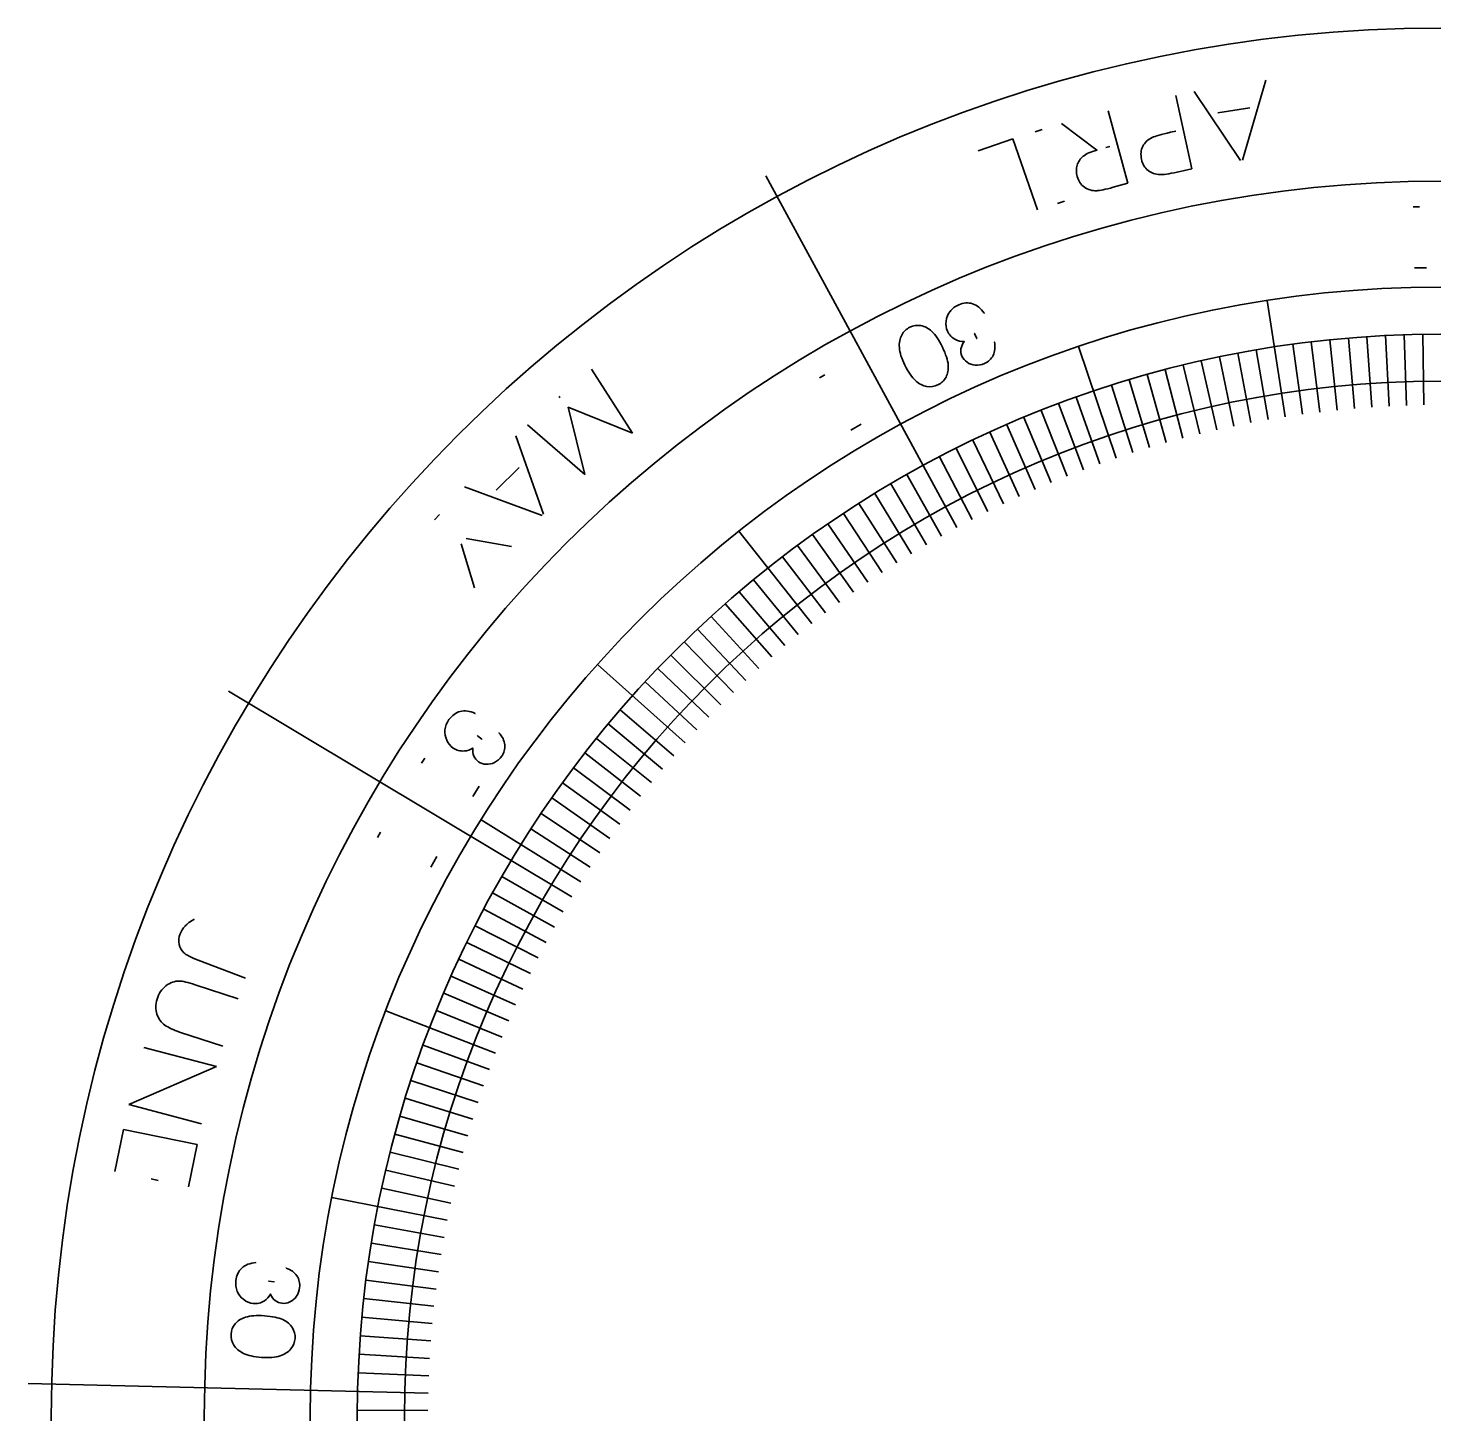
# Model space of a CAD drawing. Header units: inches. Extents: x 1 to 7, y 1 to 7.
# Drawn here: x 1.001 to 3.987, y 4.007 to 6.95 of the extents above; entities that cross this region are included whole.
import ezdxf

# ---------------------------------------------------------------- set-up
doc = ezdxf.new("R2010")
doc.units = ezdxf.units.IN
doc.header["$MEASUREMENT"] = 0
doc.layers.add('Layer 1', color=7, linetype='Continuous', lineweight=0)

# ---------------------------------------------------------------- blocks, each defined once
blk = doc.blocks.new('Block_18')
at = {"layer": 'Layer 1', "color": 1, "lineweight": 35, "true_color": 0xff0000}
for points in [[(3.943, 6.5703), (3.943, 6.5703), (3.9559, 6.5706), (3.9559, 6.5706)], [(3.9709, 6.4411), (3.9709, 6.4411), (3.9455, 6.4406), (3.9455, 6.4406)]]:
    blk.add_open_spline(points, degree=3, dxfattribs=at)
blk = doc.blocks.new('Block_17')
at = {"layer": 'Layer 1'}
blk.add_blockref('Block_18', (0, 0), dxfattribs=at)
blk = doc.blocks.new('Block_19')
at = {"layer": 'Layer 1', "color": 1, "lineweight": 35, "true_color": 0xff0000}
blk.add_open_spline([(2.9427, 6.2726), (2.9427, 6.2726), (2.9427, 6.2726), (2.9427, 6.2726), (2.9502, 6.2573), (2.9544, 6.2446), (2.9552, 6.2345), (2.9552, 6.2345), (2.9552, 6.2345), (2.9552, 6.2345), (2.9552, 6.2345), (2.9552, 6.2345), (2.9552, 6.2345), (2.9559, 6.2245), (2.9544, 6.2159), (2.9505, 6.2086), (2.9505, 6.2086), (2.9505, 6.2086), (2.9505, 6.2086), (2.9505, 6.2086), (2.9505, 6.2086), (2.9505, 6.2086), (2.9466, 6.2014), (2.9409, 6.1959), (2.9334, 6.1923), (2.9334, 6.1923), (2.9334, 6.1923), (2.9334, 6.1923), (2.9334, 6.1923), (2.9334, 6.1923), (2.9334, 6.1923), (2.9259, 6.1886), (2.918, 6.1875), (2.9097, 6.1888), (2.9097, 6.1888), (2.9097, 6.1888), (2.9097, 6.1888), (2.9097, 6.1888), (2.9097, 6.1888), (2.9097, 6.1888), (2.9015, 6.1902), (2.8934, 6.1944), (2.8856, 6.2014), (2.8856, 6.2014), (2.8856, 6.2014), (2.8856, 6.2014), (2.8856, 6.2014), (2.8856, 6.2014), (2.8856, 6.2014), (2.8778, 6.2084), (2.8703, 6.2192), (2.8632, 6.2339), (2.8632, 6.2339), (2.8632, 6.2339), (2.8632, 6.2339), (2.8632, 6.2339), (2.8632, 6.2339), (2.8632, 6.2339), (2.856, 6.2485), (2.8521, 6.261), (2.8514, 6.2714), (2.8514, 6.2714), (2.8514, 6.2714), (2.8514, 6.2714), (2.8514, 6.2714), (2.8514, 6.2714), (2.8514, 6.2714), (2.8507, 6.2818), (2.8524, 6.2907), (2.8564, 6.2981), (2.8564, 6.2981), (2.8564, 6.2981), (2.8564, 6.2981), (2.8564, 6.2981), (2.8564, 6.2981), (2.8564, 6.2981), (2.8604, 6.3055), (2.8662, 6.3111), (2.8738, 6.3148), (2.8738, 6.3148), (2.8738, 6.3148), (2.8738, 6.3148), (2.8738, 6.3148), (2.8738, 6.3148), (2.8738, 6.3148), (2.8812, 6.3184), (2.889, 6.3195), (2.897, 6.3181), (2.897, 6.3181), (2.897, 6.3181), (2.897, 6.3181), (2.897, 6.3181), (2.897, 6.3181), (2.897, 6.3181), (2.9051, 6.3168), (2.9129, 6.3127), (2.9204, 6.3058), (2.9204, 6.3058), (2.9204, 6.3058), (2.9204, 6.3058), (2.9204, 6.3058), (2.9204, 6.3058), (2.9204, 6.3058), (2.9278, 6.299), (2.9353, 6.2879), (2.9427, 6.2726)], degree=3, knots=[0, 0, 0, 0, 1, 1, 1, 2, 2, 2, 3, 3, 3, 4, 4, 4, 5, 5, 5, 6, 6, 6, 7, 7, 7, 8, 8, 8, 9, 9, 9, 10, 10, 10, 11, 11, 11, 12, 12, 12, 13, 13, 13, 14, 14, 14, 15, 15, 15, 16, 16, 16, 17, 17, 17, 18, 18, 18, 19, 19, 19, 20, 20, 20, 21, 21, 21, 22, 22, 22, 23, 23, 23, 24, 24, 24, 25, 25, 25, 26, 26, 26, 27, 27, 27, 28, 28, 28, 29, 29, 29, 30, 30, 30, 31, 31, 31, 32, 32, 32, 33, 33, 33, 34, 34, 34, 35, 35, 35, 35], dxfattribs=at)
blk = doc.blocks.new('Block_21')
at = {"layer": 'Layer 1', "color": 1, "lineweight": 35, "true_color": 0xff0000}
for points, knots in [([(3.0535, 6.2832), (3.0535, 6.2832), (3.0535, 6.2832), (3.0535, 6.2832), (3.0555, 6.2724), (3.0546, 6.263), (3.0506, 6.255), (3.0506, 6.255), (3.0506, 6.255), (3.0506, 6.255), (3.0506, 6.255), (3.0506, 6.255), (3.0506, 6.255), (3.0466, 6.2471), (3.0404, 6.2412), (3.0319, 6.2375), (3.0319, 6.2375), (3.0319, 6.2375), (3.0319, 6.2375), (3.0319, 6.2375), (3.0319, 6.2375), (3.0319, 6.2375), (3.0257, 6.2348), (3.0193, 6.2337), (3.0127, 6.2342), (3.0127, 6.2342), (3.0127, 6.2342), (3.0127, 6.2342), (3.0127, 6.2342), (3.0127, 6.2342), (3.0127, 6.2342), (3.0061, 6.2347), (3.0003, 6.2368), (2.9953, 6.2403), (2.9953, 6.2403), (2.9953, 6.2403), (2.9953, 6.2403), (2.9953, 6.2403), (2.9953, 6.2403), (2.9953, 6.2403), (2.9902, 6.2438), (2.9866, 6.2482), (2.9843, 6.2534), (2.9843, 6.2534), (2.9843, 6.2534), (2.9843, 6.2534), (2.9843, 6.2534), (2.9843, 6.2534), (2.9843, 6.2534), (2.9799, 6.2637), (2.9815, 6.274), (2.9891, 6.2844), (2.9891, 6.2844), (2.9891, 6.2844), (2.9891, 6.2844), (2.9891, 6.2844), (2.9891, 6.2844), (2.9891, 6.2844), (2.9824, 6.2842), (2.9762, 6.2856), (2.9706, 6.2885), (2.9706, 6.2885), (2.9706, 6.2885), (2.9706, 6.2885), (2.9706, 6.2885), (2.9706, 6.2885), (2.9706, 6.2885), (2.9627, 6.2926), (2.957, 6.2985), (2.9536, 6.3063), (2.9536, 6.3063), (2.9536, 6.3063), (2.9536, 6.3063), (2.9536, 6.3063), (2.9536, 6.3063), (2.9536, 6.3063), (2.9507, 6.3131), (2.9497, 6.3203), (2.9506, 6.3279), (2.9506, 6.3279), (2.9506, 6.3279), (2.9506, 6.3279), (2.9506, 6.3279), (2.9506, 6.3279), (2.9506, 6.3279), (2.9515, 6.3356), (2.9543, 6.3424), (2.959, 6.3484), (2.959, 6.3484), (2.959, 6.3484), (2.959, 6.3484), (2.959, 6.3484), (2.959, 6.3484), (2.959, 6.3484), (2.9637, 6.3544), (2.9699, 6.3591), (2.9775, 6.3624), (2.9775, 6.3624), (2.9775, 6.3624), (2.9775, 6.3624), (2.9775, 6.3624), (2.9775, 6.3624), (2.9775, 6.3624), (2.9877, 6.3668), (2.9975, 6.3676), (3.007, 6.3646), (3.007, 6.3646), (3.007, 6.3646), (3.007, 6.3646), (3.007, 6.3646), (3.007, 6.3646), (3.007, 6.3646), (3.0164, 6.3617), (3.0246, 6.355), (3.0317, 6.3445), (3.0317, 6.3445), (3.0317, 6.3445), (3.0317, 6.3445)], [0, 0, 0, 0, 1, 1, 1, 2, 2, 2, 3, 3, 3, 4, 4, 4, 5, 5, 5, 6, 6, 6, 7, 7, 7, 8, 8, 8, 9, 9, 9, 10, 10, 10, 11, 11, 11, 12, 12, 12, 13, 13, 13, 14, 14, 14, 15, 15, 15, 16, 16, 16, 17, 17, 17, 18, 18, 18, 19, 19, 19, 20, 20, 20, 21, 21, 21, 22, 22, 22, 23, 23, 23, 24, 24, 24, 25, 25, 25, 26, 26, 26, 27, 27, 27, 28, 28, 28, 29, 29, 29, 30, 30, 30, 31, 31, 31, 32, 32, 32, 33, 33, 33, 34, 34, 34, 35, 35, 35, 36, 36, 36, 37, 37, 37, 38, 38, 38, 39, 39, 39, 39]), ([(3.0111, 6.3015), (3.0111, 6.3015), (3.0111, 6.3015), (3.0111, 6.3015), (3.0111, 6.3015), (3.0158, 6.2906), (3.0158, 6.2906), (3.0158, 6.2906), (3.0158, 6.2906), (3.0158, 6.2906)], [0, 0, 0, 0, 1, 1, 1, 2, 2, 2, 3, 3, 3, 3])]:
    blk.add_open_spline(points, degree=3, knots=knots, dxfattribs=at)
blk = doc.blocks.new('Block_20')
at = {"layer": 'Layer 1'}
blk.add_blockref('Block_21', (0, 0), dxfattribs=at)
blk = doc.blocks.new('Block_23')
at = {"layer": 'Layer 1', "color": 1, "lineweight": 35, "true_color": 0xff0000}
for points in [[(2.6821, 6.2074), (2.6821, 6.2074), (2.6931, 6.214), (2.6931, 6.214)], [(2.7701, 6.1088), (2.7701, 6.1088), (2.7482, 6.0959), (2.7482, 6.0959)]]:
    blk.add_open_spline(points, degree=3, dxfattribs=at)
blk = doc.blocks.new('Block_22')
at = {"layer": 'Layer 1'}
blk.add_blockref('Block_23', (0, 0), dxfattribs=at)
blk = doc.blocks.new('Block_25')
at = {"layer": 'Layer 1', "color": 1, "lineweight": 35, "true_color": 0xff0000}
for points in [[(1.8365, 5.3888), (1.8365, 5.3888), (1.8435, 5.3996), (1.8435, 5.3996)], [(1.9592, 5.3398), (1.9592, 5.3398), (1.9454, 5.3184), (1.9454, 5.3184)]]:
    blk.add_open_spline(points, degree=3, dxfattribs=at)
blk = doc.blocks.new('Block_24')
at = {"layer": 'Layer 1'}
blk.add_blockref('Block_25', (0, 0), dxfattribs=at)
blk = doc.blocks.new('Block_27')
at = {"layer": 'Layer 1', "color": 1, "lineweight": 35, "true_color": 0xff0000}
for points, knots in [([(2.001, 5.4535), (2.001, 5.4535), (2.001, 5.4535), (2.001, 5.4535), (2.0083, 5.4454), (2.0124, 5.4369), (2.0132, 5.428), (2.0132, 5.428), (2.0132, 5.428), (2.0132, 5.428), (2.0132, 5.428), (2.0132, 5.428), (2.0132, 5.428), (2.014, 5.4191), (2.0117, 5.4109), (2.0064, 5.4033), (2.0064, 5.4033), (2.0064, 5.4033), (2.0064, 5.4033), (2.0064, 5.4033), (2.0064, 5.4033), (2.0064, 5.4033), (2.0025, 5.3977), (1.9976, 5.3935), (1.9917, 5.3905), (1.9917, 5.3905), (1.9917, 5.3905), (1.9917, 5.3905), (1.9917, 5.3905), (1.9917, 5.3905), (1.9917, 5.3905), (1.9858, 5.3874), (1.9798, 5.3861), (1.9737, 5.3865), (1.9737, 5.3865), (1.9737, 5.3865), (1.9737, 5.3865), (1.9737, 5.3865), (1.9737, 5.3865), (1.9737, 5.3865), (1.9676, 5.3869), (1.9622, 5.3887), (1.9575, 5.392), (1.9575, 5.392), (1.9575, 5.392), (1.9575, 5.392), (1.9575, 5.392), (1.9575, 5.392), (1.9575, 5.392), (1.9484, 5.3984), (1.9443, 5.4081), (1.9454, 5.4209), (1.9454, 5.4209), (1.9454, 5.4209), (1.9454, 5.4209), (1.9454, 5.4209), (1.9454, 5.4209), (1.9454, 5.4209), (1.9397, 5.4173), (1.9338, 5.4152), (1.9275, 5.4148), (1.9275, 5.4148), (1.9275, 5.4148), (1.9275, 5.4148), (1.9275, 5.4148), (1.9275, 5.4148), (1.9275, 5.4148), (1.9186, 5.4141), (1.9107, 5.4162), (1.9037, 5.4211), (1.9037, 5.4211), (1.9037, 5.4211), (1.9037, 5.4211), (1.9037, 5.4211), (1.9037, 5.4211), (1.9037, 5.4211), (1.8977, 5.4253), (1.8931, 5.431), (1.8899, 5.438), (1.8899, 5.438), (1.8899, 5.438), (1.8899, 5.438), (1.8899, 5.438), (1.8899, 5.438), (1.8899, 5.438), (1.8866, 5.445), (1.8855, 5.4523), (1.8863, 5.4599), (1.8863, 5.4599), (1.8863, 5.4599), (1.8863, 5.4599), (1.8863, 5.4599), (1.8863, 5.4599), (1.8863, 5.4599), (1.8872, 5.4674), (1.89, 5.4746), (1.8948, 5.4814), (1.8948, 5.4814), (1.8948, 5.4814), (1.8948, 5.4814), (1.8948, 5.4814), (1.8948, 5.4814), (1.8948, 5.4814), (1.9012, 5.4905), (1.9092, 5.4963), (1.9188, 5.4987), (1.9188, 5.4987), (1.9188, 5.4987), (1.9188, 5.4987), (1.9188, 5.4987), (1.9188, 5.4987), (1.9188, 5.4987), (1.9283, 5.5011), (1.9388, 5.4997), (1.9504, 5.4944), (1.9504, 5.4944), (1.9504, 5.4944), (1.9504, 5.4944)], [0, 0, 0, 0, 1, 1, 1, 2, 2, 2, 3, 3, 3, 4, 4, 4, 5, 5, 5, 6, 6, 6, 7, 7, 7, 8, 8, 8, 9, 9, 9, 10, 10, 10, 11, 11, 11, 12, 12, 12, 13, 13, 13, 14, 14, 14, 15, 15, 15, 16, 16, 16, 17, 17, 17, 18, 18, 18, 19, 19, 19, 20, 20, 20, 21, 21, 21, 22, 22, 22, 23, 23, 23, 24, 24, 24, 25, 25, 25, 26, 26, 26, 27, 27, 27, 28, 28, 28, 29, 29, 29, 30, 30, 30, 31, 31, 31, 32, 32, 32, 33, 33, 33, 34, 34, 34, 35, 35, 35, 36, 36, 36, 37, 37, 37, 38, 38, 38, 39, 39, 39, 39]), ([(1.9552, 5.447), (1.9552, 5.447), (1.9552, 5.447), (1.9552, 5.447), (1.9552, 5.447), (1.9649, 5.4401), (1.9649, 5.4401), (1.9649, 5.4401), (1.9649, 5.4401), (1.9649, 5.4401)], [0, 0, 0, 0, 1, 1, 1, 2, 2, 2, 3, 3, 3, 3])]:
    blk.add_open_spline(points, degree=3, knots=knots, dxfattribs=at)
blk = doc.blocks.new('Block_26')
at = {"layer": 'Layer 1'}
blk.add_blockref('Block_27', (0, 0), dxfattribs=at)
blk = doc.blocks.new('Block_29')
at = {"layer": 'Layer 1', "color": 1, "lineweight": 35, "true_color": 0xff0000}
for points in [[(1.7429, 5.2309), (1.7429, 5.2309), (1.7491, 5.2422), (1.7491, 5.2422)], [(1.8688, 5.1908), (1.8688, 5.1908), (1.8565, 5.1684), (1.8565, 5.1684)]]:
    blk.add_open_spline(points, degree=3, dxfattribs=at)
blk = doc.blocks.new('Block_28')
at = {"layer": 'Layer 1'}
blk.add_blockref('Block_29', (0, 0), dxfattribs=at)
blk = doc.blocks.new('Block_30')
at = {"layer": 'Layer 1', "color": 1, "lineweight": 35, "true_color": 0xff0000}
blk.add_open_spline([(1.5027, 4.2153), (1.5027, 4.2153), (1.5027, 4.2153), (1.5027, 4.2153), (1.5198, 4.2141), (1.5329, 4.2114), (1.5419, 4.2071), (1.5419, 4.2071), (1.5419, 4.2071), (1.5419, 4.2071), (1.5419, 4.2071), (1.5419, 4.2071), (1.5419, 4.2071), (1.551, 4.2028), (1.5577, 4.1971), (1.5621, 4.1901), (1.5621, 4.1901), (1.5621, 4.1901), (1.5621, 4.1901), (1.5621, 4.1901), (1.5621, 4.1901), (1.5621, 4.1901), (1.5664, 4.1831), (1.5683, 4.1754), (1.5678, 4.1672), (1.5678, 4.1672), (1.5678, 4.1672), (1.5678, 4.1672), (1.5678, 4.1672), (1.5678, 4.1672), (1.5678, 4.1672), (1.5672, 4.1588), (1.5642, 4.1514), (1.5589, 4.1449), (1.5589, 4.1449), (1.5589, 4.1449), (1.5589, 4.1449), (1.5589, 4.1449), (1.5589, 4.1449), (1.5589, 4.1449), (1.5536, 4.1384), (1.546, 4.1335), (1.5361, 4.1302), (1.5361, 4.1302), (1.5361, 4.1302), (1.5361, 4.1302), (1.5361, 4.1302), (1.5361, 4.1302), (1.5361, 4.1302), (1.5261, 4.1269), (1.513, 4.1259), (1.4967, 4.127), (1.4967, 4.127), (1.4967, 4.127), (1.4967, 4.127), (1.4967, 4.127), (1.4967, 4.127), (1.4967, 4.127), (1.4805, 4.1281), (1.4677, 4.1309), (1.4583, 4.1355), (1.4583, 4.1355), (1.4583, 4.1355), (1.4583, 4.1355), (1.4583, 4.1355), (1.4583, 4.1355), (1.4583, 4.1355), (1.449, 4.14), (1.4421, 4.1459), (1.4376, 4.1531), (1.4376, 4.1531), (1.4376, 4.1531), (1.4376, 4.1531), (1.4376, 4.1531), (1.4376, 4.1531), (1.4376, 4.1531), (1.4332, 4.1603), (1.4313, 4.1681), (1.4319, 4.1765), (1.4319, 4.1765), (1.4319, 4.1765), (1.4319, 4.1765), (1.4319, 4.1765), (1.4319, 4.1765), (1.4319, 4.1765), (1.4324, 4.1847), (1.4353, 4.192), (1.4405, 4.1983), (1.4405, 4.1983), (1.4405, 4.1983), (1.4405, 4.1983), (1.4405, 4.1983), (1.4405, 4.1983), (1.4405, 4.1983), (1.4457, 4.2046), (1.4532, 4.2093), (1.4628, 4.2124), (1.4628, 4.2124), (1.4628, 4.2124), (1.4628, 4.2124), (1.4628, 4.2124), (1.4628, 4.2124), (1.4628, 4.2124), (1.4725, 4.2155), (1.4858, 4.2164), (1.5027, 4.2153)], degree=3, knots=[0, 0, 0, 0, 1, 1, 1, 2, 2, 2, 3, 3, 3, 4, 4, 4, 5, 5, 5, 6, 6, 6, 7, 7, 7, 8, 8, 8, 9, 9, 9, 10, 10, 10, 11, 11, 11, 12, 12, 12, 13, 13, 13, 14, 14, 14, 15, 15, 15, 16, 16, 16, 17, 17, 17, 18, 18, 18, 19, 19, 19, 20, 20, 20, 21, 21, 21, 22, 22, 22, 23, 23, 23, 24, 24, 24, 25, 25, 25, 26, 26, 26, 27, 27, 27, 28, 28, 28, 29, 29, 29, 30, 30, 30, 31, 31, 31, 32, 32, 32, 33, 33, 33, 34, 34, 34, 35, 35, 35, 35], dxfattribs=at)
blk = doc.blocks.new('Block_32')
at = {"layer": 'Layer 1', "color": 1, "lineweight": 35, "true_color": 0xff0000}
for points, knots in [([(1.5487, 4.3166), (1.5487, 4.3166), (1.5487, 4.3166), (1.5487, 4.3166), (1.5591, 4.313), (1.5668, 4.3075), (1.5717, 4.3), (1.5717, 4.3), (1.5717, 4.3), (1.5717, 4.3), (1.5717, 4.3), (1.5717, 4.3), (1.5717, 4.3), (1.5767, 4.2926), (1.5786, 4.2843), (1.5776, 4.2751), (1.5776, 4.2751), (1.5776, 4.2751), (1.5776, 4.2751), (1.5776, 4.2751), (1.5776, 4.2751), (1.5776, 4.2751), (1.5768, 4.2684), (1.5746, 4.2623), (1.5709, 4.2568), (1.5709, 4.2568), (1.5709, 4.2568), (1.5709, 4.2568), (1.5709, 4.2568), (1.5709, 4.2568), (1.5709, 4.2568), (1.5671, 4.2513), (1.5625, 4.2473), (1.5569, 4.2447), (1.5569, 4.2447), (1.5569, 4.2447), (1.5569, 4.2447), (1.5569, 4.2447), (1.5569, 4.2447), (1.5569, 4.2447), (1.5514, 4.2421), (1.5458, 4.2411), (1.5401, 4.2418), (1.5401, 4.2418), (1.5401, 4.2418), (1.5401, 4.2418), (1.5401, 4.2418), (1.5401, 4.2418), (1.5401, 4.2418), (1.529, 4.243), (1.5209, 4.2495), (1.5156, 4.2613), (1.5156, 4.2613), (1.5156, 4.2613), (1.5156, 4.2613), (1.5156, 4.2613), (1.5156, 4.2613), (1.5156, 4.2613), (1.5124, 4.2554), (1.5082, 4.2507), (1.5029, 4.2473), (1.5029, 4.2473), (1.5029, 4.2473), (1.5029, 4.2473), (1.5029, 4.2473), (1.5029, 4.2473), (1.5029, 4.2473), (1.4954, 4.2425), (1.4874, 4.2405), (1.479, 4.2415), (1.479, 4.2415), (1.479, 4.2415), (1.479, 4.2415), (1.479, 4.2415), (1.479, 4.2415), (1.479, 4.2415), (1.4717, 4.2423), (1.4649, 4.245), (1.4587, 4.2496), (1.4587, 4.2496), (1.4587, 4.2496), (1.4587, 4.2496), (1.4587, 4.2496), (1.4587, 4.2496), (1.4587, 4.2496), (1.4525, 4.2542), (1.448, 4.2601), (1.4451, 4.2672), (1.4451, 4.2672), (1.4451, 4.2672), (1.4451, 4.2672), (1.4451, 4.2672), (1.4451, 4.2672), (1.4451, 4.2672), (1.4422, 4.2742), (1.4413, 4.2819), (1.4422, 4.2901), (1.4422, 4.2901), (1.4422, 4.2901), (1.4422, 4.2901), (1.4422, 4.2901), (1.4422, 4.2901), (1.4422, 4.2901), (1.4435, 4.3012), (1.4477, 4.3101), (1.4549, 4.3168), (1.4549, 4.3168), (1.4549, 4.3168), (1.4549, 4.3168), (1.4549, 4.3168), (1.4549, 4.3168), (1.4549, 4.3168), (1.4622, 4.3235), (1.4721, 4.3273), (1.4847, 4.3282), (1.4847, 4.3282), (1.4847, 4.3282), (1.4847, 4.3282)], [0, 0, 0, 0, 1, 1, 1, 2, 2, 2, 3, 3, 3, 4, 4, 4, 5, 5, 5, 6, 6, 6, 7, 7, 7, 8, 8, 8, 9, 9, 9, 10, 10, 10, 11, 11, 11, 12, 12, 12, 13, 13, 13, 14, 14, 14, 15, 15, 15, 16, 16, 16, 17, 17, 17, 18, 18, 18, 19, 19, 19, 20, 20, 20, 21, 21, 21, 22, 22, 22, 23, 23, 23, 24, 24, 24, 25, 25, 25, 26, 26, 26, 27, 27, 27, 28, 28, 28, 29, 29, 29, 30, 30, 30, 31, 31, 31, 32, 32, 32, 33, 33, 33, 34, 34, 34, 35, 35, 35, 36, 36, 36, 37, 37, 37, 38, 38, 38, 39, 39, 39, 39]), ([(1.5117, 4.2889), (1.5117, 4.2889), (1.5117, 4.2889), (1.5117, 4.2889), (1.5117, 4.2889), (1.5235, 4.2876), (1.5235, 4.2876), (1.5235, 4.2876), (1.5235, 4.2876), (1.5235, 4.2876)], [0, 0, 0, 0, 1, 1, 1, 2, 2, 2, 3, 3, 3, 3])]:
    blk.add_open_spline(points, degree=3, knots=knots, dxfattribs=at)
blk = doc.blocks.new('Block_31')
at = {"layer": 'Layer 1'}
blk.add_blockref('Block_32', (0, 0), dxfattribs=at)
blk = doc.blocks.new('Block_106')
at = {"layer": 'Layer 1', "color": 1, "lineweight": 35, "true_color": 0xff0000}
for points in [[(3.6295, 6.8393), (3.6295, 6.8393), (3.5799, 6.6698), (3.5799, 6.6698)], [(3.576, 6.6692), (3.576, 6.6692), (3.4776, 6.8153), (3.4776, 6.8153)], [(3.5275, 6.77), (3.5275, 6.77), (3.5955, 6.7807), (3.5955, 6.7807)]]:
    blk.add_open_spline(points, degree=3, dxfattribs=at)
blk = doc.blocks.new('Block_105')
at = {"layer": 'Layer 1'}
blk.add_blockref('Block_106', (0, 0), dxfattribs=at)
blk = doc.blocks.new('Block_108')
at = {"layer": 'Layer 1', "color": 1, "lineweight": 35, "true_color": 0xff0000}
blk.add_lwpolyline([(3.4384, 6.807)], dxfattribs=at)
blk.add_open_spline([(3.4723, 6.6511), (3.4723, 6.6511), (3.4412, 6.6443), (3.4412, 6.6443), (3.4412, 6.6443), (3.4412, 6.6443), (3.4412, 6.6443), (3.4234, 6.6405), (3.4112, 6.6386), (3.4046, 6.6388), (3.4046, 6.6388), (3.4046, 6.6388), (3.4046, 6.6388), (3.4046, 6.6388), (3.4046, 6.6388), (3.4046, 6.6388), (3.3952, 6.6391), (3.387, 6.642), (3.3799, 6.6476), (3.3799, 6.6476), (3.3799, 6.6476), (3.3799, 6.6476), (3.3799, 6.6476), (3.3799, 6.6476), (3.3799, 6.6476), (3.3727, 6.6532), (3.368, 6.6612), (3.3658, 6.6715), (3.3658, 6.6715), (3.3658, 6.6715), (3.3658, 6.6715), (3.3658, 6.6715), (3.3658, 6.6715), (3.3658, 6.6715), (3.3635, 6.6819), (3.3644, 6.691), (3.3685, 6.699), (3.3685, 6.699), (3.3685, 6.699), (3.3685, 6.699), (3.3685, 6.699), (3.3685, 6.699), (3.3685, 6.699), (3.3725, 6.7069), (3.3791, 6.7131), (3.3883, 6.7176), (3.3883, 6.7176), (3.3883, 6.7176), (3.3883, 6.7176), (3.3883, 6.7176), (3.3883, 6.7176), (3.3883, 6.7176), (3.395, 6.7208), (3.4081, 6.7245), (3.4274, 6.7287), (3.4274, 6.7287), (3.4274, 6.7287), (3.4274, 6.7287), (3.4274, 6.7287), (3.4386, 6.7311), (3.4386, 6.7311)], degree=3, knots=[0, 0, 0, 0, 1, 1, 1, 2, 2, 2, 3, 3, 3, 4, 4, 4, 5, 5, 5, 6, 6, 6, 7, 7, 7, 8, 8, 8, 9, 9, 9, 10, 10, 10, 11, 11, 11, 12, 12, 12, 13, 13, 13, 14, 14, 14, 15, 15, 15, 16, 16, 16, 17, 17, 17, 18, 18, 18, 19, 19, 19, 20, 20, 20, 20], dxfattribs=at)
blk = doc.blocks.new('Block_107')
at = {"layer": 'Layer 1'}
blk.add_blockref('Block_108', (0, 0), dxfattribs=at)
blk = doc.blocks.new('Block_110')
at = {"layer": 'Layer 1', "color": 1, "lineweight": 35, "true_color": 0xff0000}
blk.add_lwpolyline([(3.2946, 6.7744)], dxfattribs=at)
blk.add_open_spline([(3.3365, 6.6204), (3.3365, 6.6204), (3.3058, 6.6121), (3.3058, 6.6121), (3.3058, 6.6121), (3.3058, 6.6121), (3.3058, 6.6121), (3.2887, 6.6074), (3.277, 6.605), (3.2705, 6.6047), (3.2705, 6.6047), (3.2705, 6.6047), (3.2705, 6.6047), (3.2705, 6.6047), (3.2705, 6.6047), (3.2705, 6.6047), (3.2608, 6.6043), (3.2521, 6.6068), (3.2445, 6.6121), (3.2445, 6.6121), (3.2445, 6.6121), (3.2445, 6.6121), (3.2445, 6.6121), (3.2445, 6.6121), (3.2445, 6.6121), (3.2369, 6.6174), (3.2318, 6.6251), (3.2291, 6.6352), (3.2291, 6.6352), (3.2291, 6.6352), (3.2291, 6.6352), (3.2291, 6.6352), (3.2291, 6.6352), (3.2291, 6.6352), (3.2268, 6.6435), (3.2267, 6.6514), (3.229, 6.6589), (3.229, 6.6589), (3.229, 6.6589), (3.229, 6.6589), (3.229, 6.6589), (3.229, 6.6589), (3.229, 6.6589), (3.2312, 6.6663), (3.2355, 6.6726), (3.242, 6.6778), (3.242, 6.6778), (3.242, 6.6778), (3.242, 6.6778), (3.242, 6.6778), (3.242, 6.6778), (3.242, 6.6778), (3.2484, 6.6831), (3.2581, 6.6875), (3.271, 6.6911), (3.271, 6.6911), (3.271, 6.6911), (3.271, 6.6911), (3.271, 6.6911), (3.1961, 6.7476), (3.1961, 6.7476)], degree=3, knots=[0, 0, 0, 0, 1, 1, 1, 2, 2, 2, 3, 3, 3, 4, 4, 4, 5, 5, 5, 6, 6, 6, 7, 7, 7, 8, 8, 8, 9, 9, 9, 10, 10, 10, 11, 11, 11, 12, 12, 12, 13, 13, 13, 14, 14, 14, 15, 15, 15, 16, 16, 16, 17, 17, 17, 18, 18, 18, 19, 19, 19, 20, 20, 20, 20], dxfattribs=at)
blk.add_open_spline([(3.2899, 6.6962), (3.2899, 6.6962), (3.2987, 6.6986), (3.2987, 6.6986)], degree=3, dxfattribs=at)
blk = doc.blocks.new('Block_109')
at = {"layer": 'Layer 1'}
blk.add_blockref('Block_110', (0, 0), dxfattribs=at)
blk = doc.blocks.new('Block_112')
at = {"layer": 'Layer 1', "color": 1, "lineweight": 35, "true_color": 0xff0000}
for points in [[(3.1396, 6.7299), (3.1396, 6.7299), (3.1548, 6.7347), (3.1548, 6.7347)], [(3.2024, 6.5823), (3.2024, 6.5823), (3.1871, 6.5776), (3.1871, 6.5776)]]:
    blk.add_open_spline(points, degree=3, dxfattribs=at)
blk = doc.blocks.new('Block_111')
at = {"layer": 'Layer 1'}
blk.add_blockref('Block_112', (0, 0), dxfattribs=at)
blk = doc.blocks.new('Block_114')
at = {"layer": 'Layer 1', "color": 1, "lineweight": 35, "true_color": 0xff0000}
blk.add_lwpolyline([(3.1445, 6.5639)], dxfattribs=at)
blk.add_open_spline([(3.0191, 6.6894), (3.0191, 6.6894), (3.0922, 6.7147), (3.0922, 6.7147)], degree=3, dxfattribs=at)
blk = doc.blocks.new('Block_113')
at = {"layer": 'Layer 1'}
blk.add_blockref('Block_114', (0, 0), dxfattribs=at)
blk = doc.blocks.new('Block_116')
at = {"layer": 'Layer 1', "color": 1, "lineweight": 35, "true_color": 0xff0000}
for points in [[(2.1976, 6.2254), (2.1976, 6.2254), (2.2848, 6.0897), (2.2848, 6.0897)], [(2.1279, 6.1652), (2.1279, 6.1652), (2.131, 6.1678), (2.131, 6.1678)], [(2.1831, 6.002), (2.1831, 6.002), (2.0615, 6.1078), (2.0615, 6.1078)]]:
    blk.add_open_spline(points, degree=3, dxfattribs=at)
blk.add_open_spline([(2.2848, 6.0897), (2.2848, 6.0897), (2.1481, 6.1448), (2.1481, 6.1448), (2.1481, 6.1448), (2.1831, 6.002), (2.1831, 6.002)], degree=3, knots=[0, 0, 0, 0, 1, 1, 1, 2, 2, 2, 2], dxfattribs=at)
blk = doc.blocks.new('Block_115')
at = {"layer": 'Layer 1'}
blk.add_blockref('Block_116', (0, 0), dxfattribs=at)
blk = doc.blocks.new('Block_118')
at = {"layer": 'Layer 1', "color": 1, "lineweight": 35, "true_color": 0xff0000}
for points in [[(2.0368, 6.0843), (2.0368, 6.0843), (2.0958, 5.918), (2.0958, 5.918)], [(1.9947, 5.9684), (1.9947, 5.9684), (2.0435, 6.0169), (2.0435, 6.0169)], [(2.093, 5.9152), (2.093, 5.9152), (1.9277, 5.9759), (1.9277, 5.9759)]]:
    blk.add_open_spline(points, degree=3, dxfattribs=at)
blk = doc.blocks.new('Block_117')
at = {"layer": 'Layer 1'}
blk.add_blockref('Block_118', (0, 0), dxfattribs=at)
blk = doc.blocks.new('Block_120')
at = {"layer": 'Layer 1', "color": 1, "lineweight": 35, "true_color": 0xff0000}
for points in [[(1.9315, 5.8663)], [(2.0279, 5.849)]]:
    blk.add_lwpolyline(points, dxfattribs=at)
for points in [[(1.8642, 5.9055), (1.8642, 5.9055), (1.8747, 5.9172), (1.8747, 5.9172)], [(1.9492, 5.7613), (1.9492, 5.7613), (1.9209, 5.8546), (1.9209, 5.8546)]]:
    blk.add_open_spline(points, degree=3, dxfattribs=at)
blk = doc.blocks.new('Block_119')
at = {"layer": 'Layer 1'}
blk.add_blockref('Block_120', (0, 0), dxfattribs=at)
blk = doc.blocks.new('Block_121')
at = {"layer": 'Layer 1', "color": 1, "lineweight": 35, "true_color": 0xff0000}
blk.add_open_spline([(1.4629, 4.9321), (1.4629, 4.9321), (1.3622, 4.9705), (1.3622, 4.9705), (1.3622, 4.9705), (1.3622, 4.9705), (1.3622, 4.9705), (1.3468, 4.9764), (1.3365, 4.9817), (1.3313, 4.9864), (1.3313, 4.9864), (1.3313, 4.9864), (1.3313, 4.9864), (1.3313, 4.9864), (1.3313, 4.9864), (1.3313, 4.9864), (1.3262, 4.9911), (1.3229, 4.997), (1.3214, 5.004), (1.3214, 5.004), (1.3214, 5.004), (1.3214, 5.004), (1.3214, 5.004), (1.3214, 5.004), (1.3214, 5.004), (1.3199, 5.011), (1.3207, 5.0184), (1.3238, 5.0264), (1.3238, 5.0264), (1.3238, 5.0264), (1.3238, 5.0264), (1.3238, 5.0264), (1.3238, 5.0264), (1.3238, 5.0264), (1.3261, 5.0324), (1.3295, 5.0379), (1.3341, 5.0429), (1.3341, 5.0429), (1.3341, 5.0429), (1.3341, 5.0429), (1.3341, 5.0429), (1.3341, 5.0429), (1.3341, 5.0429), (1.3386, 5.0478), (1.3452, 5.0527), (1.3538, 5.0576), (1.3538, 5.0576), (1.3538, 5.0576), (1.3538, 5.0576)], degree=3, knots=[0, 0, 0, 0, 1, 1, 1, 2, 2, 2, 3, 3, 3, 4, 4, 4, 5, 5, 5, 6, 6, 6, 7, 7, 7, 8, 8, 8, 9, 9, 9, 10, 10, 10, 11, 11, 11, 12, 12, 12, 13, 13, 13, 14, 14, 14, 15, 15, 15, 16, 16, 16, 16], dxfattribs=at)
blk = doc.blocks.new('Block_122')
at = {"layer": 'Layer 1', "color": 1, "lineweight": 35, "true_color": 0xff0000}
blk.add_lwpolyline([(1.447, 4.8886)], dxfattribs=at)
blk = doc.blocks.new('Block_124')
at = {"layer": 'Layer 1', "color": 1, "lineweight": 35, "true_color": 0xff0000}
for points in [[(1.2467, 4.7849), (1.2467, 4.7849), (1.4011, 4.7446), (1.4011, 4.7446)], [(1.3694, 4.6233), (1.3694, 4.6233), (1.215, 4.6637), (1.215, 4.6637)]]:
    blk.add_open_spline(points, degree=3, dxfattribs=at)
blk = doc.blocks.new('Block_123')
at = {"layer": 'Layer 1'}
blk.add_blockref('Block_124', (0, 0), dxfattribs=at)
blk = doc.blocks.new('Block_126')
at = {"layer": 'Layer 1', "color": 1, "lineweight": 35, "true_color": 0xff0000}
for points in [[(1.1852, 4.5217), (1.1852, 4.5217), (1.2033, 4.6107), (1.2033, 4.6107)], [(1.3597, 4.5788), (1.3597, 4.5788), (1.3415, 4.4892), (1.3415, 4.4892)], [(1.2773, 4.5029), (1.2773, 4.5029), (1.262, 4.5061), (1.262, 4.5061)]]:
    blk.add_open_spline(points, degree=3, dxfattribs=at)
blk = doc.blocks.new('Block_125')
at = {"layer": 'Layer 1'}
blk.add_blockref('Block_126', (0, 0), dxfattribs=at)

msp = doc.modelspace()

# ---------------------------------------------------------------- linework, layer by layer
at = {"layer": 'Layer 1', "color": 1, "lineweight": 35, "true_color": 0xff0000}
for p, q in [((3.4384, 6.807), (3.4723, 6.6511)), ((3.2946, 6.7744), (3.3365, 6.6204)), ((3.0922, 6.7147), (3.1445, 6.5639)), ((1.9315, 5.8663), (2.0279, 5.849)), ((1.215, 4.6637), (1.4011, 4.7446)), ((1.2033, 4.6107), (1.3597, 4.5788))]:
    msp.add_line(p, q, dxfattribs=at)
at = {"layer": 'Layer 1', "color": 18, "lineweight": 35, "true_color": 0x000000}
for points in [[(1.05, 4), (1.05, 5.6292), (2.3708, 6.95), (4, 6.95), (5.6292, 6.95), (6.95, 5.6292), (6.95, 4), (6.95, 2.3708), (5.6292, 1.05), (4, 1.05), (2.3708, 1.05), (1.05, 2.3708), (1.05, 4)], [(1.8, 4), (1.8, 5.215), (2.785, 6.2), (4, 6.2), (5.215, 6.2), (6.2, 5.215), (6.2, 4), (6.2, 2.785), (5.215, 1.8), (4, 1.8), (2.785, 1.8), (1.8, 2.785), (1.8, 4)]]:
    msp.add_open_spline(points, degree=3, knots=[0, 0, 0, 0, 1, 1, 1, 2, 2, 2, 3, 3, 3, 4, 4, 4, 4], dxfattribs=at)
at = {"layer": 'Layer 1', "color": 1, "lineweight": 35, "true_color": 0xff0000}
for points in [[(2.9736, 5.8892), (2.9736, 5.8892), (2.5678, 6.636), (2.5678, 6.636)], [(3.671, 6.1247), (3.671, 6.1247), (3.6327, 6.3717), (3.6327, 6.3717)], [(3.3121, 6.037), (3.3121, 6.037), (3.2321, 6.2738), (3.2321, 6.2738)], [(3.7075, 6.13), (3.7075, 6.13), (3.6871, 6.2786), (3.6871, 6.2786)], [(3.7442, 6.1347), (3.7442, 6.1347), (3.7264, 6.2837), (3.7264, 6.2837)], [(3.781, 6.1388), (3.781, 6.1388), (3.7657, 6.288), (3.7657, 6.288)], [(3.8178, 6.1423), (3.8178, 6.1423), (3.8051, 6.2917), (3.8051, 6.2917)], [(3.8547, 6.1451), (3.8547, 6.1451), (3.8446, 6.2947), (3.8446, 6.2947)], [(3.8916, 6.1473), (3.8916, 6.1473), (3.8841, 6.2971), (3.8841, 6.2971)], [(3.9286, 6.1488), (3.9286, 6.1488), (3.9236, 6.2987), (3.9236, 6.2987)], [(3.9655, 6.1497), (3.9655, 6.1497), (3.9631, 6.2997), (3.9631, 6.2997)], [(3.5256, 6.097), (3.5256, 6.097), (3.4926, 6.2433), (3.4926, 6.2433)], [(3.5618, 6.1049), (3.5618, 6.1049), (3.5312, 6.2517), (3.5312, 6.2517)], [(3.5981, 6.1121), (3.5981, 6.1121), (3.57, 6.2595), (3.57, 6.2595)], [(3.6345, 6.1187), (3.6345, 6.1187), (3.6089, 6.2665), (3.6089, 6.2665)], [(3.4181, 6.0698), (3.4181, 6.0698), (3.3775, 6.2142), (3.3775, 6.2142)], [(3.4538, 6.0795), (3.4538, 6.0795), (3.4157, 6.2245), (3.4157, 6.2245)], [(3.4896, 6.0885), (3.4896, 6.0885), (3.454, 6.2343), (3.454, 6.2343)], [(3.3472, 6.0485), (3.3472, 6.0485), (3.3017, 6.1914), (3.3017, 6.1914)], [(3.3826, 6.0594), (3.3826, 6.0594), (3.3395, 6.2031), (3.3395, 6.2031)], [(3.2424, 6.0121), (3.2424, 6.0121), (3.1896, 6.1525), (3.1896, 6.1525)], [(3.2772, 6.0248), (3.2772, 6.0248), (3.2267, 6.1661), (3.2267, 6.1661)], [(3.1737, 5.9849), (3.1737, 5.9849), (3.116, 6.1233), (3.116, 6.1233)], [(3.2079, 5.9988), (3.2079, 5.9988), (3.1527, 6.1382), (3.1527, 6.1382)], [(3.1059, 5.9553), (3.1059, 5.9553), (3.0435, 6.0917), (3.0435, 6.0917)], [(3.1397, 5.9704), (3.1397, 5.9704), (3.0796, 6.1078), (3.0796, 6.1078)], [(3.0724, 5.9396), (3.0724, 5.9396), (3.0077, 6.0749), (3.0077, 6.0749)], [(3.0062, 5.9065), (3.0062, 5.9065), (2.9369, 6.0396), (2.9369, 6.0396)], [(3.0392, 5.9234), (3.0392, 5.9234), (2.9721, 6.0575), (2.9721, 6.0575)], [(2.9412, 5.8712), (2.9412, 5.8712), (2.8674, 6.0018), (2.8674, 6.0018)], [(2.9092, 5.8527), (2.9092, 5.8527), (2.8331, 5.982), (2.8331, 5.982)], [(2.8775, 5.8337), (2.8775, 5.8337), (2.7992, 5.9616), (2.7992, 5.9616)], [(2.8151, 5.794), (2.8151, 5.794), (2.7324, 5.9192), (2.7324, 5.9192)], [(2.8461, 5.8141), (2.8461, 5.8141), (2.7656, 5.9407), (2.7656, 5.9407)], [(2.7844, 5.7734), (2.7844, 5.7734), (2.6996, 5.8971), (2.6996, 5.8971)], [(2.6653, 5.6856), (2.6653, 5.6856), (2.5101, 5.8816), (2.5101, 5.8816)], [(2.7541, 5.7522), (2.7541, 5.7522), (2.6671, 5.8744), (2.6671, 5.8744)], [(2.6945, 5.7083), (2.6945, 5.7083), (2.6034, 5.8275), (2.6034, 5.8275)], [(2.7241, 5.7305), (2.7241, 5.7305), (2.6351, 5.8512), (2.6351, 5.8512)], [(2.6365, 5.6624), (2.6365, 5.6624), (2.5414, 5.7783), (2.5414, 5.7783)], [(2.6081, 5.6387), (2.6081, 5.6387), (2.511, 5.753), (2.511, 5.753)], [(2.5802, 5.6145), (2.5802, 5.6145), (2.4811, 5.7271), (2.4811, 5.7271)], [(2.5255, 5.5647), (2.5255, 5.5647), (2.4226, 5.6738), (2.4226, 5.6738)], [(2.5526, 5.5898), (2.5526, 5.5898), (2.4516, 5.7007), (2.4516, 5.7007)], [(2.4988, 5.5391), (2.4988, 5.5391), (2.394, 5.6465), (2.394, 5.6465)], [(2.4725, 5.513), (2.4725, 5.513), (2.3659, 5.6186), (2.3659, 5.6186)], [(2.3965, 5.4322), (2.3965, 5.4322), (2.21, 5.5988), (2.21, 5.5988)], [(2.4467, 5.4865), (2.4467, 5.4865), (2.3383, 5.5902), (2.3383, 5.5902)], [(2.4214, 5.4596), (2.4214, 5.4596), (2.3112, 5.5614), (2.3112, 5.5614)], [(2.1557, 5.105), (2.1557, 5.105), (1.4266, 5.5419), (1.4266, 5.5419)], [(2.3721, 5.4044), (2.3721, 5.4044), (2.2585, 5.5024), (2.2585, 5.5024)], [(2.3482, 5.3762), (2.3482, 5.3762), (2.2329, 5.4722), (2.2329, 5.4722)], [(2.3247, 5.3476), (2.3247, 5.3476), (2.2079, 5.4416), (2.2079, 5.4416)], [(2.3018, 5.3186), (2.3018, 5.3186), (2.1833, 5.4106), (2.1833, 5.4106)], [(2.2794, 5.2892), (2.2794, 5.2892), (2.1593, 5.3791), (2.1593, 5.3791)], [(2.2575, 5.2594), (2.2575, 5.2594), (2.1359, 5.3473), (2.1359, 5.3473)], [(2.2361, 5.2292), (2.2361, 5.2292), (2.113, 5.315), (2.113, 5.315)], [(2.175, 5.1366), (2.175, 5.1366), (1.9628, 5.2688), (1.9628, 5.2688)], [(2.2152, 5.1987), (2.2152, 5.1987), (2.0906, 5.2823), (2.0906, 5.2823)], [(2.1948, 5.1678), (2.1948, 5.1678), (2.0689, 5.2493), (2.0689, 5.2493)], [(2.137, 5.0731), (2.137, 5.0731), (2.007, 5.148), (2.007, 5.148)], [(2.1188, 5.0409), (2.1188, 5.0409), (1.9875, 5.1136), (1.9875, 5.1136)], [(2.1012, 5.0084), (2.1012, 5.0084), (1.9687, 5.0788), (1.9687, 5.0788)], [(2.0841, 4.9756), (2.0841, 4.9756), (1.9504, 5.0437), (1.9504, 5.0437)], [(2.0676, 4.9425), (2.0676, 4.9425), (1.9328, 5.0083), (1.9328, 5.0083)], [(2.0517, 4.9091), (2.0517, 4.9091), (1.9157, 4.9726), (1.9157, 4.9726)], [(2.0363, 4.8755), (2.0363, 4.8755), (1.8993, 4.9366), (1.8993, 4.9366)], [(2.0216, 4.8416), (2.0216, 4.8416), (1.8835, 4.9003), (1.8835, 4.9003)], [(1.9938, 4.773), (1.9938, 4.773), (1.7605, 4.8629), (1.7605, 4.8629)], [(2.0074, 4.8074), (2.0074, 4.8074), (1.8683, 4.8637), (1.8683, 4.8637)], [(1.9808, 4.7384), (1.9808, 4.7384), (1.8399, 4.7899), (1.8399, 4.7899)], [(1.9684, 4.7035), (1.9684, 4.7035), (1.8266, 4.7526), (1.8266, 4.7526)], [(1.9566, 4.6685), (1.9566, 4.6685), (1.814, 4.7151), (1.814, 4.7151)], [(1.9454, 4.6332), (1.9454, 4.6332), (1.802, 4.6774), (1.802, 4.6774)], [(1.9348, 4.5978), (1.9348, 4.5978), (1.7907, 4.6395), (1.7907, 4.6395)], [(1.9248, 4.5622), (1.9248, 4.5622), (1.78, 4.6014), (1.78, 4.6014)], [(1.9154, 4.5264), (1.9154, 4.5264), (1.77, 4.5631), (1.77, 4.5631)], [(1.9067, 4.4905), (1.9067, 4.4905), (1.7606, 4.5247), (1.7606, 4.5247)], [(1.8986, 4.4544), (1.8986, 4.4544), (1.752, 4.4861), (1.752, 4.4861)], [(1.8911, 4.4182), (1.8911, 4.4182), (1.6458, 4.4668), (1.6458, 4.4668)], [(1.8842, 4.3818), (1.8842, 4.3818), (1.7366, 4.4085), (1.7366, 4.4085)], [(1.8779, 4.3454), (1.8779, 4.3454), (1.7299, 4.3695), (1.7299, 4.3695)], [(1.8723, 4.3088), (1.8723, 4.3088), (1.7239, 4.3304), (1.7239, 4.3304)], [(1.8673, 4.2722), (1.8673, 4.2722), (1.7185, 4.2912), (1.7185, 4.2912)], [(1.8629, 4.2355), (1.8629, 4.2355), (1.7138, 4.2519), (1.7138, 4.2519)], [(1.8592, 4.1987), (1.8592, 4.1987), (1.7098, 4.2125), (1.7098, 4.2125)], [(1.8561, 4.1618), (1.8561, 4.1618), (1.7065, 4.1731), (1.7065, 4.1731)], [(1.8536, 4.1249), (1.8536, 4.1249), (1.7039, 4.1336), (1.7039, 4.1336)], [(1.8518, 4.088), (1.8518, 4.088), (1.7019, 4.0941), (1.7019, 4.0941)], [(1.8506, 4.051), (1.8506, 4.051), (1.0008, 4.0712), (1.0008, 4.0712)], [(1.85, 4.014), (1.85, 4.014), (1.7, 4.015), (1.7, 4.015)]]:
    msp.add_open_spline(points, degree=3, dxfattribs=at)
for points, knots in [([(1.375, 4), (1.375, 5.4497), (2.5503, 6.625), (4, 6.625), (5.4497, 6.625), (6.625, 5.4497), (6.625, 4), (6.625, 2.5503), (5.4497, 1.375), (4, 1.375), (2.5503, 1.375), (1.375, 2.5503), (1.375, 4)], [0, 0, 0, 0, 1, 1, 1, 2, 2, 2, 3, 3, 3, 4, 4, 4, 4]), ([(1.6, 4), (1.6, 5.3255), (2.6745, 6.4), (4, 6.4), (5.3255, 6.4), (6.4, 5.3255), (6.4, 4), (6.4, 2.6745), (5.3255, 1.6), (4, 1.6), (2.6745, 1.6), (1.6, 2.6745), (1.6, 4)], [0, 0, 0, 0, 1, 1, 1, 2, 2, 2, 3, 3, 3, 4, 4, 4, 4]), ([(1.7, 4), (1.7, 5.2703), (2.7297, 6.3), (4, 6.3), (5.2703, 6.3), (6.3, 5.2703), (6.3, 4), (6.3, 2.7297), (5.2703, 1.7), (4, 1.7), (2.7297, 1.7), (1.7, 2.7297), (1.7, 4)], [0, 0, 0, 0, 1, 1, 1, 2, 2, 2, 3, 3, 3, 4, 4, 4, 4]), ([(1.4143, 4.7882), (1.4143, 4.7882), (1.3227, 4.818), (1.3227, 4.818), (1.3227, 4.818), (1.3227, 4.818), (1.3227, 4.818), (1.3091, 4.8225), (1.2986, 4.8274), (1.2911, 4.8327), (1.2911, 4.8327), (1.2911, 4.8327), (1.2911, 4.8327), (1.2911, 4.8327), (1.2911, 4.8327), (1.2911, 4.8327), (1.2836, 4.8381), (1.2781, 4.8458), (1.2745, 4.8557), (1.2745, 4.8557), (1.2745, 4.8557), (1.2745, 4.8557), (1.2745, 4.8557), (1.2745, 4.8557), (1.2745, 4.8557), (1.2709, 4.8657), (1.2709, 4.8763), (1.2746, 4.8876), (1.2746, 4.8876), (1.2746, 4.8876), (1.2746, 4.8876), (1.2746, 4.8876), (1.2746, 4.8876), (1.2746, 4.8876), (1.2786, 4.8998), (1.2849, 4.9094), (1.2936, 4.9162), (1.2936, 4.9162), (1.2936, 4.9162), (1.2936, 4.9162), (1.2936, 4.9162), (1.2936, 4.9162), (1.2936, 4.9162), (1.3023, 4.923), (1.312, 4.9263), (1.3226, 4.9262), (1.3226, 4.9262), (1.3226, 4.9262), (1.3226, 4.9262), (1.3226, 4.9262), (1.3226, 4.9262), (1.3226, 4.9262), (1.3291, 4.9261), (1.34, 4.9235), (1.3554, 4.9185), (1.3554, 4.9185), (1.3554, 4.9185), (1.3554, 4.9185), (1.3554, 4.9185), (1.447, 4.8886), (1.447, 4.8886)], [0, 0, 0, 0, 1, 1, 1, 2, 2, 2, 3, 3, 3, 4, 4, 4, 5, 5, 5, 6, 6, 6, 7, 7, 7, 8, 8, 8, 9, 9, 9, 10, 10, 10, 11, 11, 11, 12, 12, 12, 13, 13, 13, 14, 14, 14, 15, 15, 15, 16, 16, 16, 17, 17, 17, 18, 18, 18, 19, 19, 19, 20, 20, 20, 20])]:
    msp.add_open_spline(points, degree=3, knots=knots, dxfattribs=at)

# ---------------------------------------------------------------- block references
at = {"layer": 'Layer 1'}
for name in ['Block_105', 'Block_107', 'Block_109', 'Block_111', 'Block_113', 'Block_17', 'Block_20', 'Block_19', 'Block_115', 'Block_22', 'Block_117', 'Block_119', 'Block_26', 'Block_24', 'Block_28', 'Block_121', 'Block_122', 'Block_123', 'Block_125', 'Block_31', 'Block_30']:
    msp.add_blockref(name, (0, 0), dxfattribs=at)

doc.saveas('drawing.dxf')
